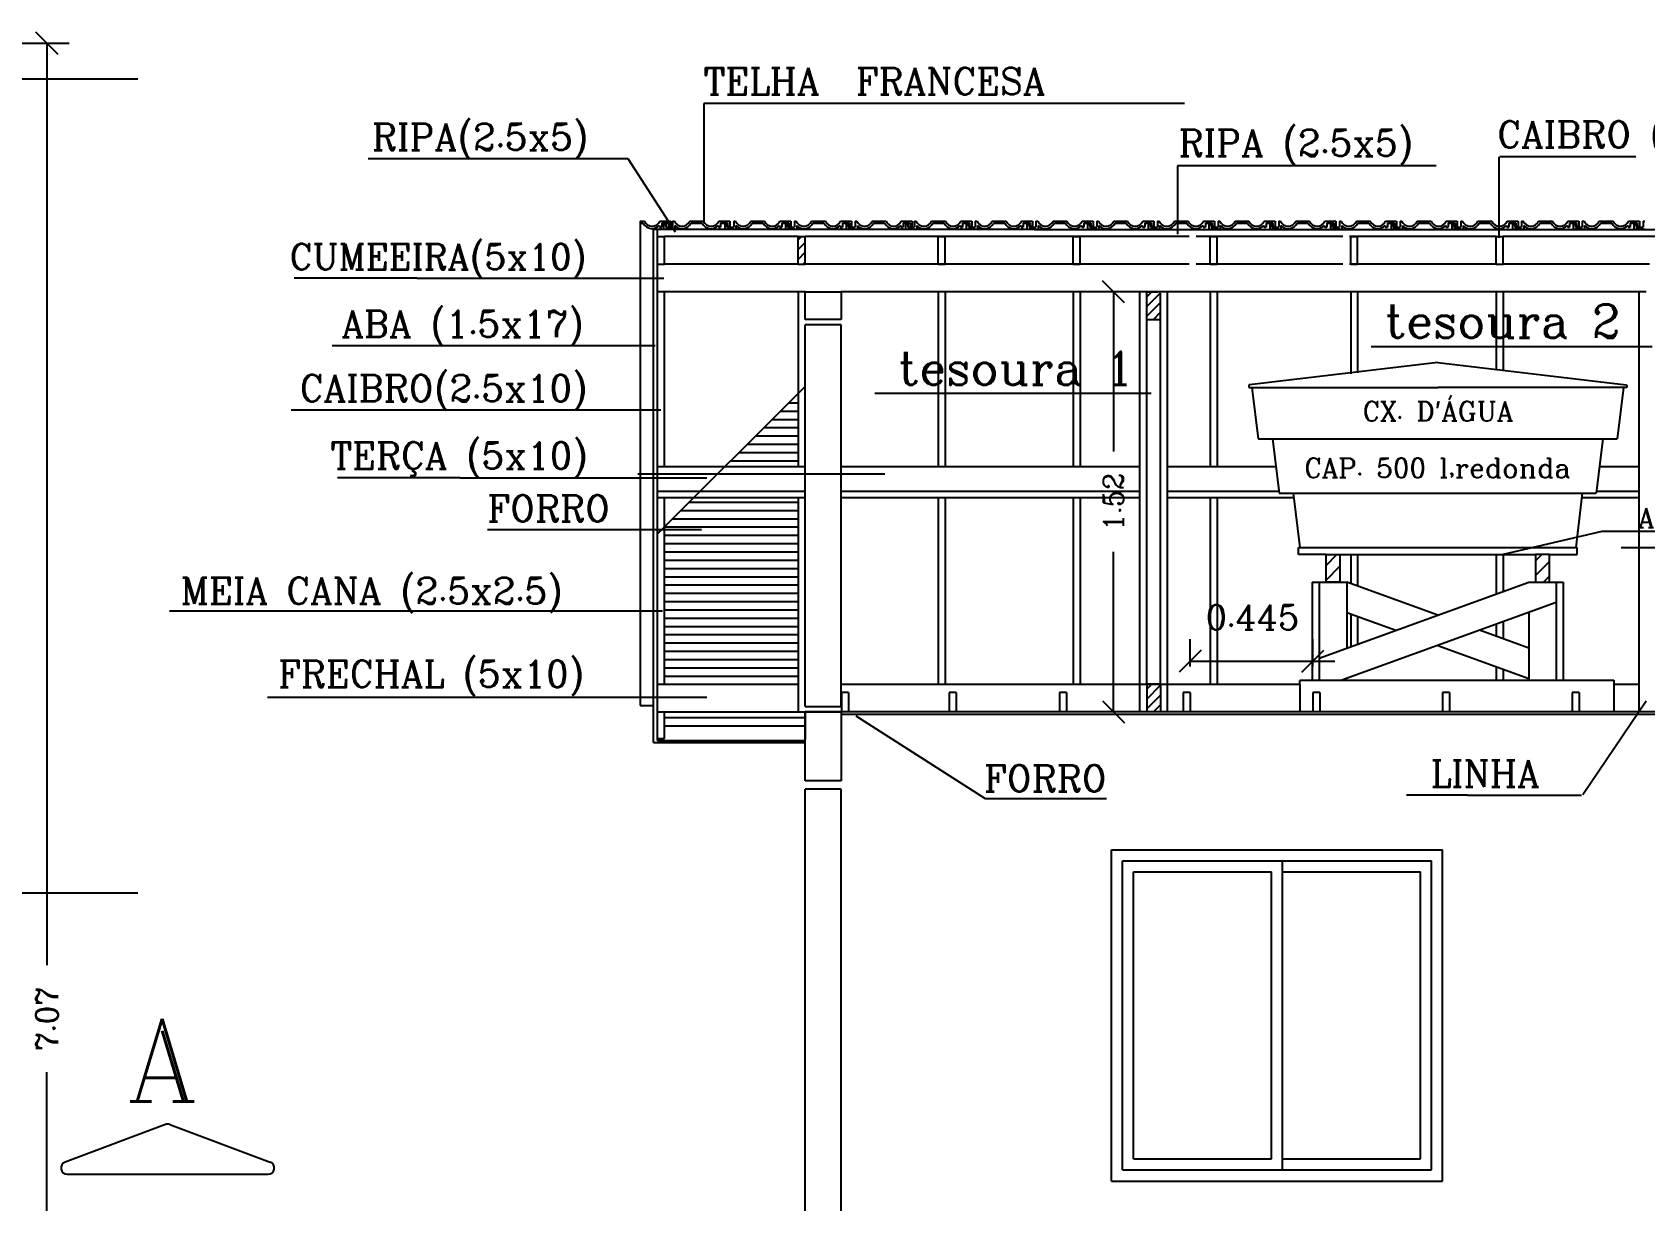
# Model space of a CAD drawing. Extents: x 121.8 to 221.5, y 86.6 to 106.4.
# Drawn here: x 180.19 to 186.04, y 99.7 to 103.94 of the extents above; entities that cross this region are included whole.
import ezdxf
from ezdxf.enums import TextEntityAlignment as Align

# ---------------------------------------------------------------- set-up
doc = ezdxf.new("R2010")
doc.units = 0
doc.header["$LTSCALE"] = 15
doc.layers.get('0').update_dxf_attribs({"linetype": 'CONTINUOUS'})
doc.layers.get('DEFPOINTS').update_dxf_attribs({"linetype": 'CONTINUOUS'})
for name, color, linetype in [('CONCRETO', 5, 'CONTINUOUS'), ('CORTE', 244, 'CONTINUOUS'), ('COTAS', 244, 'CONTINUOUS'), ('JANELA', 5, 'CONTINUOUS'), ('PAREDE', 7, 'CONTINUOUS'), ('PISO', 30, 'CONTINUOUS'), ('TELHA', 20, 'CONTINUOUS'), ('TELHADO', 20, 'CONTINUOUS'), ('TEXTO', 1, 'CONTINUOUS'), ('TEXTO2', 30, 'CONTINUOUS'), ('VISTAL', 30, 'CONTINUOUS'), ('VISTAP', 244, 'CONTINUOUS')]:
    doc.layers.add(name, color=color, linetype=linetype)
doc.styles.add('ROMANC', font='ROMANC.SHX')
doc.dimstyles.get("Standard").update_dxf_attribs({"dimscale": 0.8, "dimtxt": 0.1, "dimasz": 0.1, "dimexe": 0.1, "dimexo": 0.95, "dimgap": 0.09, "dimtad": 0, "dimzin": 0, "dimtxsty": 'ROMANC', "dimblk1": 'OBLIQUE', "dimblk2": 'OBLIQUE', "dimsah": 1, "dimcen": 0.09, "dimclrt": 244, "dimaunit": 1, "dimazin": 3, "dimtfac": 1, "dimtofl": 0, "dimtmove": 0, "dimatfit": 3, "dimtolj": 1, "dimtzin": 0})

# ---------------------------------------------------------------- blocks, each defined once
blk = doc.blocks.new('_OBLIQUE')
at = {"color": 0, "linetype": 'BYBLOCK'}
blk.add_line((-0.5, -0.5), (0.5, 0.5), dxfattribs=at)
blk = doc.blocks.new('*D40')
at = {"color": 0, "linetype": 'BYBLOCK'}
for p, q in [((183.9639, 102.9983), (183.9027, 102.9983)), ((183.9827, 102.9983), (183.9827, 102.4188)), ((183.9827, 101.4758), (183.9827, 102.0553)), ((183.9639, 101.4758), (183.9027, 101.4758))]:
    blk.add_line(p, q, dxfattribs=at)
at = {"layer": 'DEFPOINTS', "color": 0, "linetype": 'BYBLOCK'}
for p in [(184.1239, 102.9983), (183.9827, 101.4758), (184.1239, 101.4758)]:
    blk.add_point(p, dxfattribs=at)
at = {"color": 0, "linetype": 'BYBLOCK', "xscale": 0.08000000000000002, "yscale": 0.08000000000000002, "zscale": 0.08000000000000002}
for p, rotation in [((183.9827, 102.9983), 90), ((183.9827, 101.4758), 270)]:
    blk.add_blockref('_OBLIQUE', p, dxfattribs=dict(at, rotation=rotation))
at = {"color": 244, "linetype": 'BYBLOCK', "insert": (183.9827, 102.237), "char_height": 0.072, "attachment_point": 5, "rotation": 90, "style": 'ROMANC'}
blk.add_mtext('\\A1;1.52', dxfattribs=at)
blk = doc.blocks.new('*D41')
at = {"color": 0, "linetype": 'BYBLOCK'}
for p, q in [((185.9533, 102.071), (186.5337, 102.071)), ((186.4537, 102.071), (186.4537, 101.9673)), ((186.4537, 101.4758), (186.4537, 101.5795)), ((186.1787, 101.4758), (186.5337, 101.4758))]:
    blk.add_line(p, q, dxfattribs=at)
at = {"layer": 'DEFPOINTS', "color": 0, "linetype": 'BYBLOCK'}
for p in [(185.7933, 102.071), (186.0187, 101.4758), (186.4537, 101.4758)]:
    blk.add_point(p, dxfattribs=at)
at = {"color": 0, "linetype": 'BYBLOCK', "xscale": 0.08000000000000002, "yscale": 0.08000000000000002, "zscale": 0.08000000000000002}
for p, rotation in [((186.4537, 102.071), 90), ((186.4537, 101.4758), 270)]:
    blk.add_blockref('_OBLIQUE', p, dxfattribs=dict(at, rotation=rotation))
at = {"color": 244, "linetype": 'BYBLOCK', "insert": (186.4537, 101.7734), "char_height": 0.08, "attachment_point": 5, "rotation": 90, "style": 'ROMANC'}
blk.add_mtext('\\A1;0.60', dxfattribs=at)
blk = doc.blocks.new('*D56')
at = {"color": 0, "linetype": 'BYBLOCK'}
for p, q in [((179.1654, 103.8986), (180.3281, 103.8986)), ((180.2481, 103.8986), (180.2481, 100.5575)), ((180.2481, 96.8286), (180.2481, 100.1697)), ((179.1654, 96.8286), (180.3281, 96.8286))]:
    blk.add_line(p, q, dxfattribs=at)
at = {"layer": 'DEFPOINTS', "color": 0, "linetype": 'BYBLOCK'}
for p in [(178.4054, 103.8986), (178.4054, 96.8286), (180.2481, 96.8286)]:
    blk.add_point(p, dxfattribs=at)
at = {"color": 0, "linetype": 'BYBLOCK', "xscale": 0.08000000000000002, "yscale": 0.08000000000000002, "zscale": 0.08000000000000002}
for p, rotation in [((180.2481, 103.8986), 90), ((180.2481, 96.8286), 270)]:
    blk.add_blockref('_OBLIQUE', p, dxfattribs=dict(at, rotation=rotation))
at = {"color": 244, "linetype": 'BYBLOCK', "insert": (180.2481, 100.3636), "char_height": 0.08, "attachment_point": 5, "rotation": 90, "style": 'ROMANC'}
blk.add_mtext('\\A1;7.07', dxfattribs=at)
blk = doc.blocks.new('*D57')
at = {"color": 0, "linetype": 'BYBLOCK'}
for p, q in [((179.822, 103.7685), (179.822, 102.4874)), ((180.5777, 103.7685), (179.902, 103.7685)), ((179.822, 100.8185), (179.822, 102.0996)), ((180.5777, 100.8185), (179.902, 100.8185))]:
    blk.add_line(p, q, dxfattribs=at)
at = {"layer": 'DEFPOINTS', "color": 0, "linetype": 'BYBLOCK'}
for p in [(179.8177, 103.7685), (179.8177, 100.8185), (179.822, 100.8185)]:
    blk.add_point(p, dxfattribs=at)
at = {"color": 0, "linetype": 'BYBLOCK', "xscale": 0.08000000000000002, "yscale": 0.08000000000000002, "zscale": 0.08000000000000002}
for p, rotation in [((179.822, 103.7685), 90), ((179.822, 100.8185), 270)]:
    blk.add_blockref('_OBLIQUE', p, dxfattribs=dict(at, rotation=rotation))
at = {"color": 244, "linetype": 'BYBLOCK', "insert": (179.822, 102.2935), "char_height": 0.08, "attachment_point": 5, "rotation": 90, "style": 'ROMANC'}
blk.add_mtext('\\A1;2.95', dxfattribs=at)
blk = doc.blocks.new('*X64')
at = {"color": 0}
for p, q in [((184.5802, 87.1586), (184.6198, 87.1982)), ((185.3397, 87.1756), (185.3623, 87.1982)), ((184.5802, 87.1056), (184.6302, 87.1556)), ((185.3397, 87.1226), (185.3897, 87.1726)), ((184.6259, 87.0982), (184.6302, 87.1025)), ((185.3683, 87.0982), (185.3897, 87.1195))]:
    blk.add_line(p, q, dxfattribs=at)
blk = doc.blocks.new('*X84')
at = {"color": 0}
for p, q in [((182.6677, 88.3396), (182.6785, 88.3505)), ((182.6677, 88.3043), (182.6927, 88.3293)), ((182.6677, 88.2689), (182.6927, 88.2939)), ((182.6846, 88.2505), (182.6927, 88.2585))]:
    blk.add_line(p, q, dxfattribs=at)
blk = doc.blocks.new('*X68')
at = {"color": 0}
for p, q in [((185.7402, 86.7098), (185.7583, 86.728)), ((185.7402, 86.6745), (185.7902, 86.7245)), ((185.7402, 86.6391), (185.7902, 86.6891)), ((185.7644, 86.628), (185.7902, 86.6538))]:
    blk.add_line(p, q, dxfattribs=at)

msp = doc.modelspace()

# ---------------------------------------------------------------- linework, layer by layer
at = {"color": 244, "linetype": 'BYBLOCK'}
for p, q in [((184.3912, 101.6408), (184.3912, 101.7394)), ((184.8362, 101.6408), (184.8362, 101.7394)), ((184.3912, 101.6594), (184.8362, 101.6594)), ((184.8362, 101.6594), (184.9162, 101.6594))]:
    msp.add_line(p, q, dxfattribs=at)
at = {"layer": 'CONCRETO', "color": 5}
for p, q in [((182.9962, 102.9983), (183.1262, 102.9983)), ((182.9962, 102.8983), (182.9962, 102.9983)), ((183.1262, 102.9983), (183.1262, 102.8983)), ((183.1262, 102.8983), (182.9962, 102.8983)), ((182.9962, 101.4758), (183.1262, 101.4758)), ((182.9962, 101.2258), (182.9962, 101.4758)), ((183.1262, 101.4758), (182.9962, 101.4758)), ((182.9962, 101.4758), (182.9962, 101.3758)), ((183.1262, 101.4758), (183.1262, 101.2258)), ((183.1262, 101.4758), (183.1262, 101.3758)), ((183.1262, 101.2258), (182.9962, 101.2258))]:
    msp.add_line(p, q, dxfattribs=at)
at = {"layer": 'CORTE', "color": 30, "linetype": 'CONTINUOUS'}
for p, q in [((182.3979, 103.2545), (182.414, 103.2545)), ((182.3979, 103.2465), (182.4089, 103.2465)), ((182.4681, 103.2384), (182.4681, 103.2325)), ((182.4681, 103.2325), (182.4761, 103.2325)), ((182.4693, 103.2545), (182.5091, 103.2545)), ((182.4761, 103.2465), (182.5011, 103.2465)), ((182.4761, 103.2465), (182.4761, 103.2325)), ((182.4827, 103.2425), (182.4827, 103.2245)), ((182.4827, 103.2425), (182.4907, 103.2425)), ((182.4827, 103.2245), (182.5237, 103.2245)), ((182.4907, 103.2425), (182.4907, 103.2325)), ((182.4907, 103.2325), (182.5157, 103.2325)), ((182.5011, 103.2465), (182.5011, 103.2365)), ((182.5011, 103.2365), (182.5091, 103.2365)), ((182.5091, 103.2545), (182.5091, 103.2365)), ((182.5157, 103.2545), (182.522, 103.2545)), ((182.5157, 103.2545), (182.5157, 103.2325)), ((182.5237, 103.2379), (182.5237, 103.2245)), ((182.5774, 103.2545), (182.6275, 103.2545)), ((182.5824, 103.2465), (182.6225, 103.2465)), ((182.6817, 103.2384), (182.6817, 103.2325)), ((182.6817, 103.2325), (182.6897, 103.2325)), ((182.6829, 103.2545), (182.7227, 103.2545)), ((182.6897, 103.2465), (182.6897, 103.2325)), ((182.6897, 103.2465), (182.7147, 103.2465)), ((182.7043, 103.2425), (182.7123, 103.2425)), ((182.7043, 103.2425), (182.7043, 103.2245)), ((182.7043, 103.2245), (182.7453, 103.2245)), ((182.7123, 103.2425), (182.7123, 103.2325)), ((182.7123, 103.2325), (182.7373, 103.2325)), ((182.7147, 103.2465), (182.7147, 103.2365)), ((182.7147, 103.2365), (182.7227, 103.2365)), ((182.7227, 103.2545), (182.7227, 103.2365)), ((182.7373, 103.2545), (182.7373, 103.2325)), ((182.7373, 103.2545), (182.7436, 103.2545)), ((182.7453, 103.2379), (182.7453, 103.2245)), ((182.799, 103.2545), (182.8492, 103.2545)), ((182.8041, 103.2465), (182.8441, 103.2465)), ((182.9033, 103.2384), (182.9033, 103.2325)), ((182.9033, 103.2325), (182.9113, 103.2325)), ((182.9045, 103.2545), (182.9443, 103.2545)), ((182.9113, 103.2465), (182.9113, 103.2325)), ((182.9113, 103.2465), (182.9363, 103.2465)), ((182.9243, 103.2425), (182.9323, 103.2425)), ((182.9243, 103.2425), (182.9243, 103.2245)), ((182.9243, 103.2245), (182.9653, 103.2245)), ((182.9323, 103.2425), (182.9323, 103.2325)), ((182.9323, 103.2325), (182.9573, 103.2325)), ((182.9363, 103.2465), (182.9363, 103.2365)), ((182.9363, 103.2365), (182.9443, 103.2365)), ((182.9443, 103.2545), (182.9443, 103.2365)), ((182.9573, 103.2545), (182.9573, 103.2325)), ((182.9573, 103.2545), (182.9636, 103.2545)), ((182.9653, 103.2379), (182.9653, 103.2245)), ((183.019, 103.2545), (183.0692, 103.2545)), ((183.0241, 103.2465), (183.0641, 103.2465)), ((183.1233, 103.2384), (183.1233, 103.2325)), ((183.1233, 103.2325), (183.1313, 103.2325)), ((183.1245, 103.2545), (183.1643, 103.2545)), ((183.1313, 103.2465), (183.1313, 103.2325)), ((183.1313, 103.2465), (183.1563, 103.2465)), ((183.1443, 103.2425), (183.1523, 103.2425)), ((183.1443, 103.2425), (183.1443, 103.2245)), ((183.1443, 103.2245), (183.1853, 103.2245)), ((183.1523, 103.2425), (183.1523, 103.2325)), ((183.1523, 103.2325), (183.1773, 103.2325)), ((183.1563, 103.2465), (183.1563, 103.2365)), ((183.1563, 103.2365), (183.1643, 103.2365)), ((183.1643, 103.2545), (183.1643, 103.2365)), ((183.1773, 103.2545), (183.1773, 103.2325)), ((183.1773, 103.2545), (183.1836, 103.2545)), ((183.1853, 103.2379), (183.1853, 103.2245)), ((183.239, 103.2545), (183.2892, 103.2545)), ((183.2441, 103.2465), (183.2841, 103.2465)), ((183.3433, 103.2384), (183.3433, 103.2325)), ((183.3433, 103.2325), (183.3513, 103.2325)), ((183.3445, 103.2545), (183.3843, 103.2545)), ((183.3513, 103.2465), (183.3763, 103.2465)), ((183.3513, 103.2465), (183.3513, 103.2325)), ((183.3595, 103.2425), (183.3595, 103.2245)), ((183.3595, 103.2425), (183.3675, 103.2425)), ((183.3595, 103.2245), (183.4005, 103.2245)), ((183.3675, 103.2425), (183.3675, 103.2325)), ((183.3675, 103.2325), (183.3925, 103.2325)), ((183.3763, 103.2465), (183.3763, 103.2365)), ((183.3763, 103.2365), (183.3843, 103.2365)), ((183.3843, 103.2545), (183.3843, 103.2365)), ((183.3925, 103.2545), (183.3988, 103.2545)), ((183.3925, 103.2545), (183.3925, 103.2325)), ((183.4005, 103.2379), (183.4005, 103.2245)), ((183.4542, 103.2545), (183.5044, 103.2545)), ((183.4592, 103.2465), (183.4993, 103.2465)), ((183.5585, 103.2384), (183.5585, 103.2325)), ((183.5585, 103.2325), (183.5665, 103.2325)), ((183.5597, 103.2545), (183.5995, 103.2545)), ((183.5665, 103.2465), (183.5665, 103.2325)), ((183.5665, 103.2465), (183.5915, 103.2465)), ((183.5795, 103.2425), (183.5875, 103.2425)), ((183.5795, 103.2425), (183.5795, 103.2245)), ((183.5795, 103.2245), (183.6205, 103.2245)), ((183.5875, 103.2425), (183.5875, 103.2325)), ((183.5875, 103.2325), (183.6125, 103.2325)), ((183.5915, 103.2465), (183.5915, 103.2365)), ((183.5915, 103.2365), (183.5995, 103.2365)), ((183.5995, 103.2545), (183.5995, 103.2365)), ((183.6125, 103.2545), (183.6125, 103.2325)), ((183.6125, 103.2545), (183.6188, 103.2545)), ((183.6205, 103.2379), (183.6205, 103.2245)), ((183.6742, 103.2545), (183.7244, 103.2545)), ((183.6792, 103.2465), (183.7193, 103.2465)), ((183.7785, 103.2384), (183.7785, 103.2325)), ((183.7785, 103.2325), (183.7865, 103.2325)), ((183.7797, 103.2545), (183.8195, 103.2545)), ((183.7865, 103.2465), (183.7865, 103.2325)), ((183.7865, 103.2465), (183.8115, 103.2465)), ((183.7995, 103.2425), (183.8075, 103.2425)), ((183.7995, 103.2425), (183.7995, 103.2245)), ((183.7995, 103.2245), (183.8405, 103.2245)), ((183.8075, 103.2425), (183.8075, 103.2325)), ((183.8075, 103.2325), (183.8325, 103.2325)), ((183.8115, 103.2465), (183.8115, 103.2365)), ((183.8115, 103.2365), (183.8195, 103.2365)), ((183.8195, 103.2545), (183.8195, 103.2365)), ((183.8325, 103.2545), (183.8325, 103.2325)), ((183.8325, 103.2545), (183.8388, 103.2545)), ((183.8405, 103.2379), (183.8405, 103.2245)), ((183.8942, 103.2545), (183.9444, 103.2545)), ((183.8992, 103.2465), (183.9393, 103.2465)), ((183.9985, 103.2384), (183.9985, 103.2325)), ((183.9985, 103.2325), (184.0065, 103.2325)), ((183.9997, 103.2545), (184.0395, 103.2545)), ((184.0065, 103.2465), (184.0065, 103.2325)), ((184.0065, 103.2465), (184.0315, 103.2465)), ((184.0195, 103.2425), (184.0275, 103.2425)), ((184.0195, 103.2425), (184.0195, 103.2245)), ((184.0195, 103.2245), (184.0605, 103.2245)), ((184.0275, 103.2425), (184.0275, 103.2325)), ((184.0275, 103.2325), (184.0525, 103.2325)), ((184.0315, 103.2465), (184.0315, 103.2365)), ((184.0315, 103.2365), (184.0395, 103.2365)), ((184.0395, 103.2545), (184.0395, 103.2365)), ((184.0525, 103.2545), (184.0525, 103.2325)), ((184.0525, 103.2545), (184.0588, 103.2545)), ((184.0605, 103.2379), (184.0605, 103.2245)), ((184.1142, 103.2545), (184.1644, 103.2545)), ((184.1192, 103.2465), (184.1593, 103.2465)), ((184.2185, 103.2384), (184.2185, 103.2325)), ((184.2185, 103.2325), (184.2265, 103.2325)), ((184.2197, 103.2545), (184.2595, 103.2545)), ((184.2265, 103.2465), (184.2265, 103.2325)), ((184.2265, 103.2465), (184.2515, 103.2465)), ((184.2395, 103.2425), (184.2475, 103.2425)), ((184.2395, 103.2425), (184.2395, 103.2245)), ((184.2395, 103.2245), (184.2805, 103.2245)), ((184.2475, 103.2425), (184.2475, 103.2325)), ((184.2475, 103.2325), (184.2725, 103.2325)), ((184.2515, 103.2465), (184.2515, 103.2365)), ((184.2515, 103.2365), (184.2595, 103.2365)), ((184.2595, 103.2545), (184.2595, 103.2365)), ((184.2725, 103.2545), (184.2725, 103.2325)), ((184.2725, 103.2545), (184.2788, 103.2545)), ((184.2805, 103.2379), (184.2805, 103.2245)), ((184.3342, 103.2545), (184.3844, 103.2545)), ((184.3392, 103.2465), (184.3793, 103.2465)), ((184.4385, 103.2384), (184.4385, 103.2325)), ((184.4385, 103.2325), (184.4465, 103.2325)), ((184.4397, 103.2545), (184.4795, 103.2545)), ((184.4465, 103.2465), (184.4465, 103.2325)), ((184.4465, 103.2465), (184.4715, 103.2465)), ((184.4595, 103.2425), (184.4675, 103.2425)), ((184.4595, 103.2425), (184.4595, 103.2245)), ((184.4595, 103.2245), (184.5005, 103.2245)), ((184.4675, 103.2425), (184.4675, 103.2325)), ((184.4675, 103.2325), (184.4925, 103.2325)), ((184.4715, 103.2465), (184.4715, 103.2365)), ((184.4715, 103.2365), (184.4795, 103.2365)), ((184.4795, 103.2545), (184.4795, 103.2365)), ((184.4925, 103.2545), (184.4925, 103.2325)), ((184.4925, 103.2545), (184.4988, 103.2545)), ((184.5005, 103.2379), (184.5005, 103.2245)), ((184.5542, 103.2545), (184.6044, 103.2545)), ((184.5592, 103.2465), (184.5993, 103.2465)), ((184.6585, 103.2384), (184.6585, 103.2325)), ((184.6585, 103.2325), (184.6665, 103.2325)), ((184.6597, 103.2545), (184.6995, 103.2545)), ((184.6665, 103.2465), (184.6665, 103.2325)), ((184.6665, 103.2465), (184.6915, 103.2465)), ((184.6795, 103.2425), (184.6875, 103.2425)), ((184.6795, 103.2425), (184.6795, 103.2245)), ((184.6795, 103.2245), (184.7205, 103.2245)), ((184.6875, 103.2425), (184.6875, 103.2325)), ((184.6875, 103.2325), (184.7125, 103.2325)), ((184.6915, 103.2465), (184.6915, 103.2365)), ((184.6915, 103.2365), (184.6995, 103.2365)), ((184.6995, 103.2545), (184.6995, 103.2365)), ((184.7125, 103.2545), (184.7125, 103.2325)), ((184.7125, 103.2545), (184.7188, 103.2545)), ((184.7205, 103.2379), (184.7205, 103.2245)), ((184.7742, 103.2545), (184.8244, 103.2545)), ((184.7792, 103.2465), (184.8193, 103.2465)), ((184.8785, 103.2384), (184.8785, 103.2325)), ((184.8785, 103.2325), (184.8865, 103.2325)), ((184.8797, 103.2545), (184.9195, 103.2545)), ((184.8865, 103.2465), (184.8865, 103.2325)), ((184.8865, 103.2465), (184.9115, 103.2465)), ((184.8995, 103.2425), (184.9075, 103.2425)), ((184.8995, 103.2425), (184.8995, 103.2245)), ((184.8995, 103.2245), (184.9405, 103.2245)), ((184.9075, 103.2425), (184.9075, 103.2325)), ((184.9075, 103.2325), (184.9325, 103.2325)), ((184.9115, 103.2465), (184.9115, 103.2365)), ((184.9115, 103.2365), (184.9195, 103.2365)), ((184.9195, 103.2545), (184.9195, 103.2365)), ((184.9325, 103.2545), (184.9325, 103.2325)), ((184.9325, 103.2545), (184.9388, 103.2545)), ((184.9405, 103.2379), (184.9405, 103.2245)), ((184.9942, 103.2545), (185.0444, 103.2545)), ((184.9992, 103.2465), (185.0393, 103.2465)), ((185.0985, 103.2384), (185.0985, 103.2325)), ((185.0985, 103.2325), (185.1065, 103.2325)), ((185.0997, 103.2545), (185.1395, 103.2545)), ((185.1065, 103.2465), (185.1065, 103.2325)), ((185.1065, 103.2465), (185.1315, 103.2465)), ((185.1195, 103.2425), (185.1275, 103.2425)), ((185.1195, 103.2425), (185.1195, 103.2245)), ((185.1195, 103.2245), (185.1605, 103.2245)), ((185.1275, 103.2425), (185.1275, 103.2325)), ((185.1275, 103.2325), (185.1525, 103.2325)), ((185.1315, 103.2465), (185.1315, 103.2365)), ((185.1315, 103.2365), (185.1395, 103.2365)), ((185.1395, 103.2545), (185.1395, 103.2365)), ((185.1525, 103.2545), (185.1525, 103.2325)), ((185.1525, 103.2545), (185.1588, 103.2545)), ((185.1605, 103.2379), (185.1605, 103.2245)), ((185.2142, 103.2545), (185.2644, 103.2545)), ((185.2192, 103.2465), (185.2593, 103.2465)), ((185.3185, 103.2384), (185.3185, 103.2325)), ((185.3185, 103.2325), (185.3265, 103.2325)), ((185.3197, 103.2545), (185.3595, 103.2545)), ((185.3265, 103.2465), (185.3265, 103.2325)), ((185.3265, 103.2465), (185.3515, 103.2465)), ((185.3395, 103.2425), (185.3475, 103.2425)), ((185.3395, 103.2425), (185.3395, 103.2245)), ((185.3395, 103.2245), (185.3805, 103.2245)), ((185.3475, 103.2425), (185.3475, 103.2325)), ((185.3475, 103.2325), (185.3725, 103.2325)), ((185.3515, 103.2465), (185.3515, 103.2365)), ((185.3515, 103.2365), (185.3595, 103.2365)), ((185.3595, 103.2545), (185.3595, 103.2365)), ((185.3725, 103.2545), (185.3725, 103.2325)), ((185.3725, 103.2545), (185.3788, 103.2545)), ((185.3805, 103.2379), (185.3805, 103.2245)), ((185.4342, 103.2545), (185.4844, 103.2545)), ((185.4392, 103.2465), (185.4793, 103.2465)), ((185.5385, 103.2384), (185.5385, 103.2325)), ((185.5385, 103.2325), (185.5465, 103.2325)), ((185.5397, 103.2545), (185.5795, 103.2545)), ((185.5465, 103.2465), (185.5465, 103.2325)), ((185.5465, 103.2465), (185.5715, 103.2465)), ((185.5595, 103.2425), (185.5675, 103.2425)), ((185.5595, 103.2425), (185.5595, 103.2245)), ((185.5595, 103.2245), (185.6005, 103.2245)), ((185.5675, 103.2425), (185.5675, 103.2325)), ((185.5675, 103.2325), (185.5925, 103.2325)), ((185.5715, 103.2465), (185.5715, 103.2365)), ((185.5715, 103.2365), (185.5795, 103.2365)), ((185.5795, 103.2545), (185.5795, 103.2365)), ((185.5925, 103.2545), (185.5925, 103.2325)), ((185.5925, 103.2545), (185.5988, 103.2545)), ((185.6005, 103.2379), (185.6005, 103.2245)), ((185.6542, 103.2545), (185.7044, 103.2545)), ((185.6592, 103.2465), (185.6993, 103.2465)), ((185.7585, 103.2384), (185.7585, 103.2325)), ((185.7585, 103.2325), (185.7665, 103.2325)), ((185.7597, 103.2545), (185.7995, 103.2545)), ((185.7665, 103.2465), (185.7665, 103.2325)), ((185.7665, 103.2465), (185.7915, 103.2465)), ((185.7795, 103.2425), (185.7875, 103.2425)), ((185.7795, 103.2425), (185.7795, 103.2245)), ((185.7795, 103.2245), (185.8205, 103.2245)), ((185.7875, 103.2425), (185.7875, 103.2325)), ((185.7875, 103.2325), (185.8125, 103.2325)), ((185.7915, 103.2465), (185.7915, 103.2365)), ((185.7915, 103.2365), (185.7995, 103.2365)), ((185.7995, 103.2545), (185.7995, 103.2365)), ((185.8125, 103.2545), (185.8125, 103.2325)), ((185.8125, 103.2545), (185.8188, 103.2545)), ((185.8205, 103.2379), (185.8205, 103.2245)), ((185.8742, 103.2545), (185.9244, 103.2545)), ((185.8792, 103.2465), (185.9193, 103.2465)), ((185.9785, 103.2384), (185.9785, 103.2325)), ((185.9785, 103.2325), (185.9865, 103.2325)), ((185.9797, 103.2545), (186.0195, 103.2545)), ((185.9865, 103.2465), (185.9865, 103.2325)), ((185.9865, 103.2465), (186.0115, 103.2465)), ((185.9995, 103.2425), (186.0075, 103.2425)), ((185.9995, 103.2425), (185.9995, 103.2245)), ((185.9995, 103.2245), (186.0405, 103.2245)), ((186.0075, 103.2425), (186.0075, 103.2325)), ((186.0075, 103.2325), (186.0325, 103.2325)), ((186.0115, 103.2465), (186.0115, 103.2365)), ((186.0115, 103.2365), (186.0195, 103.2365)), ((186.0195, 103.2545), (186.0195, 103.2365)), ((186.0325, 103.2545), (186.0325, 103.2325)), ((186.0325, 103.2545), (186.0388, 103.2545))]:
    msp.add_line(p, q, dxfattribs=at)
at = {"layer": 'CORTE', "linetype": 'CONTINUOUS'}
for p, q in [((182.4612, 103.1983), (182.4862, 103.1983)), ((182.4612, 103.0983), (182.4612, 103.1983)), ((182.4862, 103.0983), (182.4862, 103.1983)), ((182.9712, 103.1983), (182.9962, 103.1983)), ((182.9712, 103.0983), (182.9712, 103.1983)), ((183.4778, 103.1983), (183.5028, 103.1983)), ((183.4778, 103.0983), (183.4778, 103.1983)), ((183.5028, 103.0983), (183.5028, 103.1983)), ((183.9677, 103.1983), (183.9927, 103.1983)), ((183.9677, 103.0983), (183.9677, 103.1983)), ((183.9927, 103.0983), (183.9927, 103.1983)), ((184.4642, 103.1983), (184.4892, 103.1983)), ((184.4642, 103.0983), (184.4642, 103.1983)), ((184.4892, 103.0983), (184.4892, 103.1983)), ((184.9732, 103.1983), (184.9982, 103.1983)), ((184.9732, 103.0983), (184.9732, 103.1983)), ((184.9982, 103.0983), (184.9982, 103.1983)), ((185.5002, 103.1983), (185.5252, 103.1983)), ((185.5002, 103.0983), (185.5002, 103.1983)), ((185.5252, 103.0983), (185.5252, 103.1983)), ((182.4612, 103.0983), (182.4862, 103.0983)), ((182.9712, 103.0983), (182.9962, 103.0983)), ((183.4778, 103.0983), (183.5028, 103.0983)), ((183.9677, 103.0983), (183.9927, 103.0983)), ((184.4642, 103.0983), (184.4892, 103.0983)), ((184.9732, 103.0983), (184.9982, 103.0983)), ((185.5002, 103.0983), (185.5252, 103.0983)), ((184.2337, 102.8983), (184.2337, 102.9983)), ((184.2337, 102.9983), (184.2742, 102.9983)), ((184.2837, 102.8983), (184.2837, 102.9933)), ((184.2337, 102.8983), (184.2837, 102.8983)), ((184.2837, 101.5758), (184.2337, 101.5758)), ((184.2337, 101.5758), (184.2337, 101.4758)), ((184.2837, 101.5758), (184.2837, 101.4758))]:
    msp.add_line(p, q, dxfattribs=at)
at = {"layer": 'CORTE', "color": 30, "linetype": 'CONTINUOUS'}
for centre, radius, start, end in [((182.4416, 103.2652), 0.0377, 209.69034, 314.70515), ((182.4416, 103.2652), 0.0297, 201.05175, 338.94825), ((182.5497, 103.2652), 0.0297, 201.05175, 338.94825), ((182.5497, 103.2652), 0.0377, 226.3757, 330.30966), ((182.6552, 103.2652), 0.0377, 209.69034, 314.70515), ((182.6552, 103.2652), 0.0297, 201.05175, 338.94825), ((182.7713, 103.2652), 0.0297, 201.05175, 338.94825), ((182.7713, 103.2652), 0.0377, 226.3757, 330.30966), ((182.8768, 103.2652), 0.0377, 209.69034, 314.70515), ((182.8768, 103.2652), 0.0297, 201.05175, 338.94825), ((182.9913, 103.2652), 0.0297, 201.05175, 338.94825), ((182.9913, 103.2652), 0.0377, 226.3757, 330.30966), ((183.0968, 103.2652), 0.0377, 209.69034, 314.70515), ((183.0968, 103.2652), 0.0297, 201.05175, 338.94825), ((183.2113, 103.2652), 0.0297, 201.05175, 338.94825), ((183.2113, 103.2652), 0.0377, 226.3757, 330.30966), ((183.3168, 103.2652), 0.0377, 209.69034, 314.70515), ((183.3168, 103.2652), 0.0297, 201.05175, 338.94825), ((183.4265, 103.2652), 0.0297, 201.05175, 338.94825), ((183.4265, 103.2652), 0.0377, 226.3757, 330.30966), ((183.532, 103.2652), 0.0377, 209.69034, 314.70515), ((183.532, 103.2652), 0.0297, 201.05175, 338.94825), ((183.6465, 103.2652), 0.0297, 201.05175, 338.94825), ((183.6465, 103.2652), 0.0377, 226.3757, 330.30966), ((183.752, 103.2652), 0.0377, 209.69034, 314.70515), ((183.752, 103.2652), 0.0297, 201.05175, 338.94825), ((183.8665, 103.2652), 0.0297, 201.05175, 338.94825), ((183.8665, 103.2652), 0.0377, 226.3757, 330.30966), ((183.972, 103.2652), 0.0377, 209.69034, 314.70515), ((183.972, 103.2652), 0.0297, 201.05175, 338.94825), ((184.0865, 103.2652), 0.0297, 201.05175, 338.94825), ((184.0865, 103.2652), 0.0377, 226.3757, 330.30966), ((184.192, 103.2652), 0.0377, 209.69034, 314.70515), ((184.192, 103.2652), 0.0297, 201.05175, 338.94825), ((184.3065, 103.2652), 0.0297, 201.05175, 338.94825), ((184.3065, 103.2652), 0.0377, 226.3757, 330.30966), ((184.412, 103.2652), 0.0377, 209.69034, 314.70515), ((184.412, 103.2652), 0.0297, 201.05175, 338.94825), ((184.5265, 103.2652), 0.0297, 201.05175, 338.94825), ((184.5265, 103.2652), 0.0377, 226.3757, 330.30966), ((184.632, 103.2652), 0.0377, 209.69034, 314.70515), ((184.632, 103.2652), 0.0297, 201.05175, 338.94825), ((184.7465, 103.2652), 0.0297, 201.05175, 338.94825), ((184.7465, 103.2652), 0.0377, 226.3757, 330.30966), ((184.852, 103.2652), 0.0377, 209.69034, 314.70515), ((184.852, 103.2652), 0.0297, 201.05175, 338.94825), ((184.9665, 103.2652), 0.0297, 201.05175, 338.94825), ((184.9665, 103.2652), 0.0377, 226.3757, 330.30966), ((185.072, 103.2652), 0.0377, 209.69034, 314.70515), ((185.072, 103.2652), 0.0297, 201.05175, 338.94825), ((185.1865, 103.2652), 0.0297, 201.05175, 338.94825), ((185.1865, 103.2652), 0.0377, 226.3757, 330.30966), ((185.292, 103.2652), 0.0377, 209.69034, 314.70515), ((185.292, 103.2652), 0.0297, 201.05175, 338.94825), ((185.4065, 103.2652), 0.0297, 201.05175, 338.94825), ((185.4065, 103.2652), 0.0377, 226.3757, 330.30966), ((185.512, 103.2652), 0.0377, 209.69034, 314.70515), ((185.512, 103.2652), 0.0297, 201.05175, 338.94825), ((185.6265, 103.2652), 0.0297, 201.05175, 338.94825), ((185.6265, 103.2652), 0.0377, 226.3757, 330.30966), ((185.732, 103.2652), 0.0377, 209.69034, 314.70515), ((185.732, 103.2652), 0.0297, 201.05175, 338.94825), ((185.8465, 103.2652), 0.0297, 201.05175, 338.94825), ((185.8465, 103.2652), 0.0377, 226.3757, 330.30966), ((185.952, 103.2652), 0.0377, 209.69034, 314.70515), ((185.952, 103.2652), 0.0297, 201.05175, 338.94825)]:
    msp.add_arc(centre, radius, start, end, dxfattribs=at)
at = {"layer": 'COTAS', "color": 244}
msp.add_line((182.9962, 103.0983), (182.9962, 103.1983), dxfattribs=at)
at = {"layer": 'DEFPOINTS', "color": 244, "linetype": 'BYBLOCK'}
msp.add_point((184.8362, 101.6594), dxfattribs=at)
at = {"layer": 'DEFPOINTS', "color": 0, "linetype": 'BYBLOCK'}
for p in [(184.3912, 100.9327), (184.8362, 100.9327)]:
    msp.add_point(p, dxfattribs=at)
at = {"layer": 'JANELA', "color": 244}
for p, q in [((184.1062, 100.9758), (185.3062, 100.9758)), ((184.1062, 99.7758), (184.1062, 100.9758)), ((184.1462, 100.9358), (185.2662, 100.9358)), ((184.1462, 99.8158), (184.1462, 100.9358)), ((184.7262, 99.8158), (184.7262, 100.9358)), ((185.2662, 99.8158), (185.2662, 100.9358)), ((185.3062, 99.7758), (185.3062, 100.9758)), ((184.1862, 99.8558), (184.1862, 100.8958)), ((184.1862, 100.8958), (184.6862, 100.8958)), ((184.6862, 99.8558), (184.6862, 100.8958)), ((184.7262, 100.8958), (185.2262, 100.8958)), ((185.2262, 99.8558), (185.2262, 100.8958)), ((184.1862, 99.8558), (184.6862, 99.8558)), ((184.7262, 99.8558), (185.2262, 99.8558)), ((184.1062, 99.7758), (185.3062, 99.7758)), ((184.1462, 99.8158), (185.2662, 99.8158))]:
    msp.add_line(p, q, dxfattribs=at)
at = {"layer": 'PAREDE', "color": 6}
for p, q in [((183.1262, 102.8783), (182.9962, 102.8783)), ((182.9962, 101.5314), (182.9962, 101.6758)), ((182.9962, 101.4958), (182.9962, 101.5314)), ((182.9962, 101.4958), (183.1262, 101.4958)), ((182.9962, 98.8958), (182.9962, 101.1958)), ((183.1262, 101.1958), (182.9962, 101.1958)), ((183.1262, 98.8958), (183.1262, 101.1958))]:
    msp.add_line(p, q, dxfattribs=at)
at = {"layer": 'PAREDE', "color": 6, "linetype": 'CONTINUOUS'}
for p, q in [((182.9962, 101.6758), (182.9962, 102.8783)), ((183.1262, 101.4958), (183.1262, 102.8783))]:
    msp.add_line(p, q, dxfattribs=at)
at = {"layer": 'PISO', "color": 30, "linetype": 'CONTINUOUS'}
msp.add_line((181.8441, 102.1364), (182.6207, 102.1364), dxfattribs=at)
at = {"layer": 'PISO', "color": 30}
for p, q in [((185.8839, 102.1299), (185.5252, 102.046)), ((187.295, 102.1299), (185.8839, 102.1299)), ((184.7887, 101.5909), (185.9272, 101.5909)), ((184.7887, 101.5758), (184.7887, 101.5894)), ((184.7887, 101.5758), (184.7887, 101.4758)), ((185.9272, 101.5909), (185.9272, 101.4758)), ((185.8146, 101.1766), (186.0437, 101.5162))]:
    msp.add_line(p, q, dxfattribs=at)
at = {"layer": 'TELHA', "linetype": 'CONTINUOUS'}
for p, q in [((182.3979, 103.2545), (182.3979, 101.4995)), ((182.3979, 101.4995), (182.4462, 101.4995))]:
    msp.add_line(p, q, dxfattribs=at)
at = {"layer": 'TELHADO', "color": 244}
for p, q in [((183.1279, 101.5458), (183.1279, 101.4758)), ((183.1529, 101.5458), (183.1529, 101.4758)), ((183.5182, 101.5458), (183.5182, 101.4758)), ((183.5432, 101.5458), (183.5432, 101.4758)), ((183.9183, 101.5458), (183.9183, 101.4758)), ((183.9433, 101.5458), (183.9433, 101.4758)), ((184.3662, 101.5458), (184.3662, 101.4758)), ((184.3912, 101.5458), (184.3912, 101.4758)), ((184.8362, 101.5458), (184.8362, 101.4758)), ((184.8612, 101.5458), (184.8612, 101.4758)), ((185.3062, 101.5458), (185.3062, 101.4758)), ((185.3312, 101.5458), (185.3312, 101.4758)), ((185.7762, 101.5458), (185.7762, 101.4758)), ((185.8012, 101.5458), (185.8012, 101.4758)), ((183.1529, 101.4758), (183.1279, 101.4758)), ((183.5432, 101.4758), (183.5182, 101.4758)), ((183.9433, 101.4758), (183.9183, 101.4758)), ((184.3912, 101.4758), (184.3662, 101.4758)), ((184.8612, 101.4758), (184.8362, 101.4758)), ((185.3312, 101.4758), (185.3062, 101.4758)), ((185.8012, 101.4758), (185.7762, 101.4758))]:
    msp.add_line(p, q, dxfattribs=at)
at = {"layer": 'TEXTO', "color": 3, "linetype": 'CONTINUOUS'}
for p, q in [((180.6777, 99.9808), (180.3138, 99.844)), ((180.6935, 99.9808), (181.0575, 99.844)), ((180.3217, 99.8004), (181.0495, 99.8004))]:
    msp.add_line(p, q, dxfattribs=at)
for centre, start, end in [((180.6856, 99.9597), 69.39862, 110.60138), ((180.6856, 99.9597), 69.39862, 110.60138), ((180.3217, 99.8229), 110.60138, 270), ((181.0495, 99.8229), 270, 69.39862)]:
    msp.add_arc(centre, 0.0225, start, end, dxfattribs=at)
at = {"layer": 'TEXTO2', "color": 30, "linetype": 'CONTINUOUS'}
for p, q in [((185.283, 103.4547), (184.3454, 103.4547)), ((186.0068, 103.4877), (185.514, 103.4877)), ((181.5891, 103.047), (181.1443, 103.047)), ((181.5891, 103.047), (182.0541, 103.047)), ((181.7453, 102.3243), (181.3005, 102.3243)), ((181.7453, 102.3243), (182.2103, 102.3243)), ((185.3962, 101.1746), (185.8095, 101.1746))]:
    msp.add_line(p, q, dxfattribs=at)
at = {"layer": 'TEXTO2', "linetype": 'CONTINUOUS'}
for p, q in [((185.0468, 102.7999), (186.066, 102.7999)), ((182.4612, 102.1208), (182.9962, 102.6551)), ((183.249, 102.6312), (184.2501, 102.6312))]:
    msp.add_line(p, q, dxfattribs=at)
at = {"layer": 'VISTAL', "linetype": 'CONTINUOUS'}
for p, q in [((184.3709, 103.6806), (182.629, 103.6806)), ((182.629, 103.6806), (182.629, 103.2483)), ((181.412, 103.4814), (182.3527, 103.4814)), ((182.3527, 103.4814), (182.5253, 103.215)), ((184.3454, 103.4547), (184.3454, 103.2072)), ((185.5097, 103.4877), (185.5097, 103.1937)), ((183.8272, 103.2233), (182.4462, 103.2233)), ((182.4462, 101.3645), (182.4462, 103.2233)), ((182.4612, 103.1983), (182.4613, 103.2233)), ((182.9712, 103.1983), (182.4862, 103.1983)), ((183.8572, 103.1983), (182.9962, 103.1983)), ((184.3882, 103.1983), (183.8572, 103.1983)), ((184.9442, 103.1983), (184.4132, 103.1983)), ((185.5002, 103.1983), (184.9692, 103.1983)), ((186.1048, 103.1983), (185.5252, 103.1983)), ((182.4612, 101.372), (182.4612, 103.0983)), ((182.9712, 103.0983), (182.4862, 103.0983)), ((183.8572, 103.0983), (182.9962, 103.0983)), ((184.3882, 103.0983), (183.8572, 103.0983)), ((184.9442, 103.0983), (184.4132, 103.0983)), ((185.5002, 103.0983), (184.9692, 103.0983)), ((186.0562, 103.0983), (185.5252, 103.0983)), ((182.0541, 103.047), (182.4834, 103.047)), ((182.9962, 102.9983), (182.4612, 102.9983)), ((182.4862, 102.3634), (182.4862, 102.9983)), ((182.9712, 102.9983), (182.9712, 102.3634)), ((186.0437, 102.9983), (183.1262, 102.9983)), ((183.4778, 102.9983), (183.4778, 102.3634)), ((183.5028, 102.9983), (183.5028, 102.3634)), ((183.9677, 102.9983), (183.9677, 102.3634)), ((183.9927, 102.9983), (183.9927, 102.3634)), ((184.4642, 102.9983), (184.4642, 102.3634)), ((184.4892, 102.9983), (184.4892, 102.3634)), ((184.9732, 102.9983), (184.9732, 102.7013)), ((184.9982, 102.9983), (184.9982, 102.7042)), ((185.5002, 102.9983), (185.5002, 102.7169)), ((185.5252, 102.9983), (185.5252, 102.714)), ((181.2814, 102.8037), (182.4527, 102.8037)), ((181.1329, 102.5702), (182.4725, 102.5702)), ((182.3898, 102.3388), (183.2848, 102.3388)), ((182.9962, 102.3634), (182.4612, 102.3634)), ((184.2087, 102.3634), (183.1262, 102.3634)), ((184.7027, 102.3634), (184.3087, 102.3634)), ((186.0187, 102.3634), (185.8743, 102.3634)), ((182.2103, 102.3243), (182.6396, 102.3243)), ((182.9962, 102.2739), (182.4612, 102.2739)), ((184.2087, 102.2739), (183.1262, 102.2739)), ((184.7137, 102.2739), (184.3087, 102.2739)), ((186.0187, 102.2739), (185.8634, 102.2739)), ((182.9962, 102.2516), (182.4612, 102.2516)), ((182.4862, 101.5758), (182.4862, 102.2516)), ((182.9712, 102.2516), (182.9712, 101.4758)), ((184.2087, 102.2516), (183.1262, 102.2516)), ((183.4778, 102.2516), (183.4778, 101.5758)), ((183.5028, 102.2516), (183.5028, 101.5758)), ((183.9677, 102.2516), (183.9677, 101.5758)), ((183.9927, 102.2516), (183.9927, 101.5758)), ((184.7665, 102.2516), (184.3087, 102.2516)), ((184.4642, 102.2516), (184.4642, 101.5758)), ((184.4892, 102.2516), (184.4892, 101.5758)), ((186.0187, 102.2516), (185.8106, 102.2516)), ((184.7838, 102.071), (185.7933, 102.071)), ((184.7838, 102.046), (184.7838, 102.071)), ((184.8838, 102.046), (184.7838, 102.046)), ((184.8838, 102.046), (185.6433, 102.046)), ((184.8838, 101.946), (184.8838, 102.046)), ((184.9338, 102.046), (184.9338, 101.946)), ((184.9732, 102.046), (184.9732, 101.9408)), ((184.9982, 102.046), (184.9982, 101.9317)), ((185.5002, 102.046), (185.5002, 101.9032)), ((185.5252, 102.046), (185.5252, 101.9123)), ((185.6933, 102.046), (185.6433, 102.046)), ((185.6433, 102.046), (185.6433, 101.946)), ((185.6933, 101.946), (185.6933, 102.046)), ((185.6933, 102.046), (185.7933, 102.046)), ((185.7933, 102.046), (185.7933, 102.071)), ((184.8338, 101.946), (184.9588, 101.946)), ((184.8338, 101.946), (184.8338, 101.5908)), ((184.8588, 101.6708), (185.6183, 101.946)), ((184.8588, 101.946), (184.8588, 101.5907)), ((184.9338, 101.946), (184.8838, 101.946)), ((185.2885, 101.8265), (184.9588, 101.946)), ((184.9588, 101.946), (184.9588, 101.707)), ((185.6183, 101.946), (185.7433, 101.946)), ((185.7183, 101.946), (185.7183, 101.5876)), ((185.7433, 101.946), (185.7433, 101.5875)), ((185.7183, 101.8722), (184.9406, 101.5904)), ((180.6923, 101.8418), (182.479, 101.8418)), ((184.9588, 101.8359), (185.1367, 101.7715)), ((184.9732, 101.8307), (184.9732, 101.7122)), ((184.9982, 101.8217), (184.9982, 101.7213)), ((185.6183, 101.8359), (185.6183, 101.588)), ((185.6183, 101.707), (185.4404, 101.7715)), ((185.5002, 101.7932), (185.5002, 101.7498)), ((185.5252, 101.8022), (185.5252, 101.7407)), ((185.2885, 101.7164), (185.6183, 101.597)), ((185.5002, 101.6397), (185.5002, 101.5909)), ((185.5252, 101.6307), (185.5252, 101.5909)), ((181.0476, 101.5289), (182.6396, 101.5289)), ((182.4862, 101.3795), (182.4862, 101.4758)), ((183.6491, 101.1606), (183.1811, 101.4606)), ((182.4462, 101.3645), (182.9962, 101.3645)), ((182.4612, 101.3795), (182.4862, 101.3795)), ((182.4612, 101.372), (182.9962, 101.372)), ((185.1748, 101.1747), (185.3272, 101.1747)), ((185.3962, 101.1746), (185.2714, 101.1746)), ((184.0884, 101.1606), (183.6491, 101.1606))]:
    msp.add_line(p, q, dxfattribs=at)
at = {"layer": 'VISTAL', "color": 30, "linetype": 'CONTINUOUS'}
msp.add_line((183.8272, 103.2233), (186.1048, 103.2233), dxfattribs=at)
at = {"layer": 'VISTAL', "color": 30}
for p, q in [((184.2087, 101.4758), (184.2087, 102.9983)), ((184.3087, 101.4758), (184.3087, 102.9983)), ((186.0187, 101.4758), (186.0187, 102.9983)), ((184.2337, 101.5758), (184.2337, 102.8983)), ((184.2837, 101.5758), (184.2837, 102.8983)), ((182.9669, 102.6258), (182.9712, 102.6258)), ((182.9068, 102.5658), (182.9712, 102.5658)), ((182.9368, 102.5958), (182.9712, 102.5958)), ((182.8467, 102.5058), (182.9712, 102.5058)), ((182.8768, 102.5358), (182.9712, 102.5358)), ((182.8167, 102.4758), (182.9712, 102.4758)), ((182.7566, 102.4158), (182.9712, 102.4158)), ((182.7866, 102.4458), (182.9712, 102.4458)), ((182.7266, 102.3858), (182.9712, 102.3858)), ((182.5764, 102.2358), (182.9712, 102.2358)), ((182.5163, 102.1758), (182.9712, 102.1758)), ((182.5463, 102.2058), (182.9712, 102.2058)), ((182.4862, 102.1458), (182.9712, 102.1458)), ((182.4862, 102.1158), (182.9712, 102.1158)), ((182.4862, 102.0858), (182.9712, 102.0858)), ((182.4862, 102.0558), (182.9712, 102.0558)), ((182.4862, 102.0258), (182.9712, 102.0258)), ((182.4862, 101.9958), (182.9712, 101.9958)), ((182.4862, 101.9658), (182.9712, 101.9658)), ((182.4862, 101.9358), (182.9712, 101.9358)), ((182.4862, 101.9058), (182.9712, 101.9058)), ((182.4862, 101.8758), (182.9712, 101.8758)), ((182.4862, 101.8458), (182.9712, 101.8458)), ((182.4862, 101.8158), (182.9712, 101.8158)), ((182.4862, 101.7858), (182.9712, 101.7858)), ((182.4862, 101.7558), (182.9712, 101.7558)), ((182.4862, 101.7258), (182.9712, 101.7258)), ((182.4862, 101.6958), (182.9712, 101.6958)), ((182.4862, 101.6658), (182.9712, 101.6658)), ((182.4862, 101.6358), (182.9712, 101.6358)), ((182.4612, 101.5758), (182.9712, 101.5758)), ((182.4862, 101.6058), (182.9712, 101.6058)), ((182.4862, 101.5758), (182.9712, 101.5758)), ((183.1262, 101.5758), (184.7887, 101.5758)), ((185.9272, 101.5758), (186.0187, 101.5758)), ((182.4612, 101.4758), (182.9962, 101.4758)), ((182.4862, 101.4558), (182.9962, 101.4558)), ((182.4862, 101.4258), (182.9962, 101.4258))]:
    msp.add_line(p, q, dxfattribs=at)
at = {"layer": 'VISTAP', "linetype": 'CONTINUOUS'}
for p, q in [((185.2885, 102.7419), (184.6061, 102.6614)), ((185.2885, 102.7419), (185.971, 102.6614)), ((184.6038, 102.6593), (184.6037, 102.6581)), ((184.6037, 102.6581), (184.6037, 102.6569)), ((184.6037, 102.6569), (184.6037, 102.6562)), ((184.6037, 102.6562), (184.6037, 102.651)), ((184.6037, 102.651), (185.2885, 102.651)), ((184.6046, 102.6605), (184.6038, 102.6593)), ((184.6061, 102.6614), (184.6046, 102.6605)), ((184.6149, 102.651), (184.6377, 102.4651)), ((185.9734, 102.651), (185.2885, 102.651)), ((185.9622, 102.651), (185.9394, 102.4651)), ((185.971, 102.6614), (185.9725, 102.6605)), ((185.9725, 102.6605), (185.9732, 102.6593)), ((185.9732, 102.6593), (185.9734, 102.6581)), ((185.9734, 102.6581), (185.9734, 102.6569)), ((185.9734, 102.6569), (185.9734, 102.6562)), ((185.9734, 102.6562), (185.9734, 102.651)), ((184.6377, 102.4651), (185.9394, 102.4651)), ((184.6903, 102.4648), (184.7144, 102.2685)), ((185.8868, 102.4648), (185.8627, 102.2685)), ((184.7144, 102.2685), (185.8627, 102.2685)), ((184.7645, 102.2678), (184.7885, 102.0718)), ((185.8126, 102.2678), (185.7885, 102.0718)), ((184.7885, 102.0718), (185.7885, 102.0718))]:
    msp.add_line(p, q, dxfattribs=at)
at = {"layer": 'VISTAP', "color": 244, "linetype": 'CONTINUOUS'}
for p, q in [((183.1529, 101.5458), (183.1279, 101.5458)), ((183.5432, 101.5458), (183.5182, 101.5458)), ((183.9433, 101.5458), (183.9183, 101.5458)), ((184.3912, 101.5458), (184.3662, 101.5458)), ((184.8612, 101.5458), (184.8362, 101.5458)), ((185.3312, 101.5458), (185.3062, 101.5458)), ((185.8012, 101.5458), (185.7762, 101.5458))]:
    msp.add_line(p, q, dxfattribs=at)
at = {"layer": 'VISTAP', "color": 30, "linetype": 'CONTINUOUS'}
for p, q in [((185.8762, 101.4758), (183.1262, 101.4758)), ((186.3757, 101.4658), (183.1262, 101.4658)), ((186.1062, 101.4758), (185.8762, 101.4758))]:
    msp.add_line(p, q, dxfattribs=at)

# ---------------------------------------------------------------- block references
at = {"color": 244, "linetype": 'BYBLOCK', "xscale": 0.08000000000000002, "yscale": 0.08000000000000002, "zscale": 0.08000000000000002, "rotation": 180}
msp.add_blockref('_OBLIQUE', (184.3912, 101.6594), dxfattribs=at)
at = {"color": 244, "linetype": 'BYBLOCK', "xscale": 0.08000000000000002, "yscale": 0.08000000000000002, "zscale": 0.08000000000000002}
msp.add_blockref('_OBLIQUE', (184.8362, 101.6594), dxfattribs=at)
at = {"layer": 'PISO', "color": 244}
for name, p in [('*X84', (0.3036, 14.8478)), ('*X68', (-1.5064, 16.2703)), ('*X68', (-1.5064, 14.8478))]:
    msp.add_blockref(name, p, dxfattribs=at)
at = {"layer": 'VISTAL'}
msp.add_blockref('*X64', (0.3036, 14.8478), dxfattribs=at)

# ---------------------------------------------------------------- texts
at = {"color": 244, "linetype": 'BYBLOCK', "insert": (184.6172, 101.8182), "char_height": 0.09, "attachment_point": 5, "style": 'ROMANC'}
msp.add_mtext('\\A1;0.445', dxfattribs=at)
at = {"layer": 'COTAS', "color": 244, "linetype": 'CONTINUOUS', "style": 'ROMANC'}
msp.add_text('LINHA', height=0.096, dxfattribs=at).set_placement((185.263, 101.2045))
at = {"layer": 'TEXTO', "color": 244, "linetype": 'CONTINUOUS', "style": 'ROMANC'}
for s, height, p in [('TELHA  FRANCESA', 0.096, (182.6283, 103.7132)), ('RIPA(2.5x5)', 0.096, (181.4259, 103.5114)), ('CAIBRO (2.5x10)', 0.096, (185.5039, 103.5206)), ('RIPA (2.5x5)', 0.096, (184.3495, 103.4899)), ('CUMEEIRA(5x10)', 0.09216, (181.127, 103.0793)), ('ABA (1.5x17)', 0.096, (181.3147, 102.8339)), ('CAIBRO(2.5x10)', 0.096, (181.1638, 102.6008)), ('TERÇA (5x10)', 0.096, (181.2758, 102.3569)), ('FORRO', 0.096, (181.8442, 102.1654)), ('MEIA CANA (2.5x2.5)', 0.096, (180.7323, 101.867)), ('FRECHAL (5x10)', 0.096, (181.0858, 101.5657)), ('FORRO', 0.096, (183.6443, 101.1871))]:
    msp.add_text(s, height=height, dxfattribs=at).set_placement(p)
for s, height, p in [('tesoura 2', 0.12, (185.5233, 102.8915)), ('tesoura 1 ', 0.12, (183.8004, 102.7208)), ('ASSOALHO P/ CX.ÁGUA', 0.07, (186.5804, 102.1787))]:
    msp.add_text(s, height=height, dxfattribs=at).set_placement(p, align=Align.MIDDLE)
at = {"layer": 'TEXTO', "color": 1, "linetype": 'CONTINUOUS', "style": 'ROMANC'}
for s, p in [("CX. D'ÁGUA", (185.2892, 102.5768)), ('CAP. 500 l,redonda', (185.2881, 102.3597))]:
    msp.add_text(s, height=0.07, dxfattribs=at).set_placement(p, align=Align.MIDDLE)
at = {"layer": 'TEXTO', "color": 3, "linetype": 'CONTINUOUS', "style": 'ROMANC'}
msp.add_text('A', height=0.3, dxfattribs=at).set_placement((180.5367, 100.0634))

# ---------------------------------------------------------------- dimensions: what is measured, and where the dimension line sits
at = {"layer": 'COTAS'}
for base, p1, p2, picture, middle in [((180.2481, 96.8286), (178.4054, 103.8986), (178.4054, 96.8286), '*D56', (180.2481, 100.3636)), ((179.822, 100.8185), (179.8177, 103.7685), (179.8177, 100.8185), '*D57', (179.822, 102.2935))]:
    dim = msp.add_linear_dim(base=base, p1=p1, p2=p2, angle=90, dimstyle='STANDARD', dxfattribs=at)
    dim.commit()
    dim.dimension.update_dxf_attribs({"geometry": picture, "text_midpoint": middle})
at = {"layer": 'PISO', "color": 244}
dim = msp.add_linear_dim(base=(184.1137, 101.4758), p1=(184.2549, 102.9983), p2=(184.2549, 101.4758), angle=90, dimstyle='STANDARD', override={"dimtxt": 0.09, "dimexo": 0.2}, dxfattribs=at)
dim.commit()
dim.dimension.update_dxf_attribs({"geometry": '*D40', "text_midpoint": (184.1137, 102.237), "insert": (0.131, 0)})
dim = msp.add_linear_dim(base=(186.4537, 101.4758), p1=(185.7933, 102.071), p2=(186.0187, 101.4758), angle=90, dimstyle='STANDARD', override={"dimexo": 0.2, "dimaunit": 1}, dxfattribs=at)
dim.commit()
dim.dimension.update_dxf_attribs({"geometry": '*D41', "text_midpoint": (186.4537, 101.7734)})

doc.saveas('drawing.dxf')
